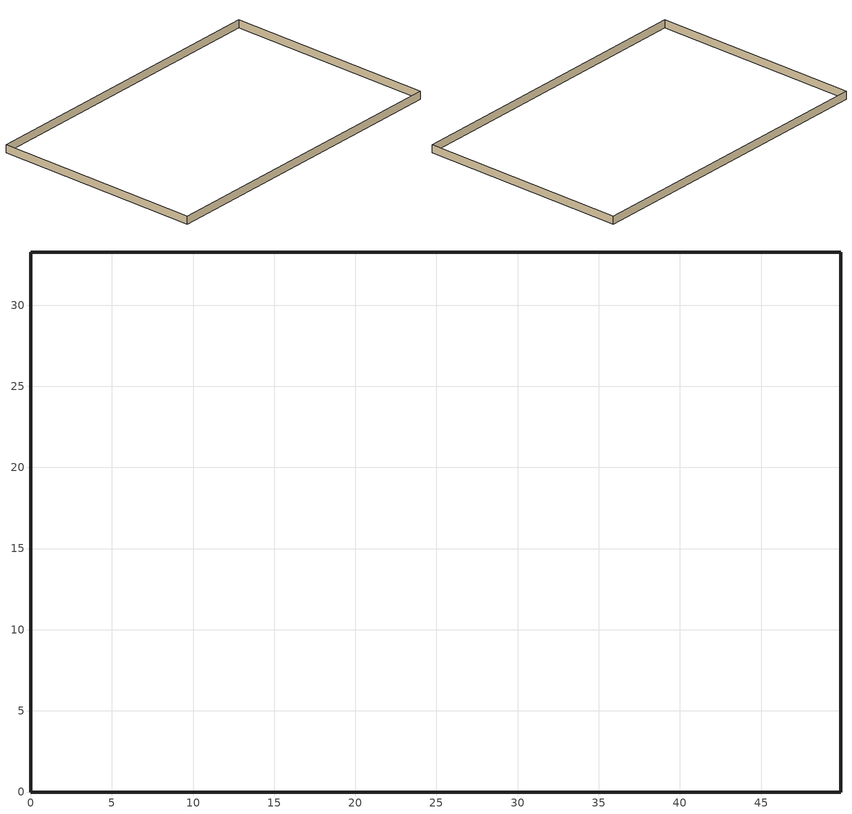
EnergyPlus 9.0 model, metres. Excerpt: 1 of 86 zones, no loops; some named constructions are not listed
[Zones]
FirstFloor_Plenum ZN
 wall outside (nonres_ext_wall): 49.91,0 49.91,33.27 0,33.27 0,0 49.91,0 z2.74:3.96
[EnergyManagementSystem:Subroutine]
Baseline_Zone_Vpzmin: IF WorkTime == 0; set ACTIVESTORAGE_BOT_1_Vozcontrol= 0; ELSE; set ACTIVESTORAGE_BOT_1_Vozcontrol=ACTIVESTORAGE_BOT_1_Vozmax; ENDIF; IF WorkTime == 0; set ACTIVESTORAGE_BOT_2_Vozcontrol= 0; ELSE; set ACTIVESTORAGE_BOT_2_Vozcontrol=ACTIVESTORAGE_BOT_2_Vozmax; ENDIF; IF WorkTime == 0; set ACTIVESTORAGE_BOT_3_Vozcontrol= 0; ELSE; set ACTIVESTORAGE_BOT_3_Vozcontrol=ACTIVESTORAGE_BOT_3_Vozmax; ENDIF; IF WorkTime == 0; set ACTIVESTORAGE_BOT_4_Vozcontrol= 0; ELSE; set ACTIVESTORAGE_BOT_4_Vozcontrol=ACTIVESTORAGE_BOT_4_Vozmax; ENDIF; IF WorkTime == 0; set ACTIVESTORAGE_MID_1_Vozcontrol= 0; ELSE; set ACTIVESTORAGE_MID_1_Vozcontrol=ACTIVESTORAGE_MID_1_Vozmax; ENDIF; IF WorkTime == 0; set ACTIVESTORAGE_MID_2_Vozcontrol= 0; ELSE; set ACTIVESTORAGE_MID_2_Vozcontrol=ACTIVESTORAGE_MID_2_Vozmax; ENDIF; IF WorkTime == 0; set ACTIVESTORAGE_MID_3_Vozcontrol= 0; ELSE; set ACTIVESTORAGE_MID_3_Vozcontrol=ACTIVESTORAGE_MID_3_Vozmax; ENDIF; IF WorkTime == 0; set ACTIVESTORAGE_MID_4_Vozcontrol= 0; ELSE; set ACTIVESTORAGE_MID_4_Vozcontrol=ACTIVESTORAGE_MID_4_Vozmax; ENDIF; IF WorkTime == 0; set ACTIVESTORAGE_TOP_1_Vozcontrol= 0; ELSE; set ACTIVESTORAGE_TOP_1_Vozcontrol=ACTIVESTORAGE_TOP_1_Vozmax; ENDIF; IF WorkTime == 0; set ACTIVESTORAGE_TOP_2_Vozcontrol= 0; ELSE; set ACTIVESTORAGE_TOP_2_Vozcontrol=ACTIVESTORAGE_TOP_2_Vozmax; ENDIF; IF WorkTime == 0; set ACTIVESTORAGE_TOP_3_Vozcontrol= 0; ELSE; set ACTIVESTORAGE_TOP_3_Vozcontrol=ACTIVESTORAGE_TOP_3_Vozmax; ENDIF; IF WorkTime == 0; set ACTIVESTORAGE_TOP_4_Vozcontrol= 0; ELSE; set ACTIVESTORAGE_TOP_4_Vozcontrol=ACTIVESTORAGE_TOP_4_Vozmax; ENDIF; IF WorkTime == 0; set CLASSROOM_BOT_Vozcontrol= 0; ELSE; set CLASSROOM_BOT_Vozcontrol=CLASSROOM_BOT_Vozmax; ENDIF; IF WorkTime == 0; set CONFROOM_BOT_1_Vozcontrol= 0; ELSE; set CONFROOM_BOT_1_Vozcontrol=CONFROOM_BOT_1_Vozmax; ENDIF; IF WorkTime == 0; set CONFROOM_BOT_2_Vozcontrol= 0; ELSE; set CONFROOM_BOT_2_Vozcontrol=CONFROOM_BOT_2_Vozmax; ENDIF; IF WorkTime == 0; set CONFROOM_MID_1_Vozcontrol= 0; ELSE; set CONFROOM_MID_1_Vozcontrol=CONFROOM_MID_1_Vozmax; ENDIF; IF WorkTime == 0; set CONFROOM_MID_2_Vozcontrol= 0; ELSE; set CONFROOM_MID_2_Vozcontrol=CONFROOM_MID_2_Vozmax; ENDIF; IF WorkTime == 0; set CONFROOM_TOP_1_Vozcontrol= 0; ELSE; set CONFROOM_TOP_1_Vozcontrol=CONFROOM_TOP_1_Vozmax; ENDIF; IF WorkTime == 0; set CONFROOM_TOP_2_Vozcontrol= 0; ELSE; set CONFROOM_TOP_2_Vozcontrol=CONFROOM_TOP_2_Vozmax; ENDIF; IF WorkTime == 0; set CORRIDOR_BOT_1_Vozcontrol= 0; ELSE; set CORRIDOR_BOT_1_Vozcontrol=CORRIDOR_BOT_1_Vozmax; ENDIF; IF WorkTime == 0; set CORRIDOR_BOT_2_Vozcontrol= 0; ELSE; set CORRIDOR_BOT_2_Vozcontrol=CORRIDOR_BOT_2_Vozmax; ENDIF; IF WorkTime == 0; set CORRIDOR_MID_1_Vozcontrol= 0; ELSE; set CORRIDOR_MID_1_Vozcontrol=CORRIDOR_MID_1_Vozmax; ENDIF; IF WorkTime == 0; set CORRIDOR_MID_2_Vozcontrol= 0; ELSE; set CORRIDOR_MID_2_Vozcontrol=CORRIDOR_MID_2_Vozmax; ENDIF; IF WorkTime == 0; set CORRIDOR_TOP_1_Vozcontrol= 0; ELSE; set CORRIDOR_TOP_1_Vozcontrol=CORRIDOR_TOP_1_Vozmax; ENDIF; IF WorkTime == 0; set CORRIDOR_TOP_2_Vozcontrol= 0; ELSE; set CORRIDOR_TOP_2_Vozcontrol=CORRIDOR_TOP_2_Vozmax; ENDIF; IF WorkTime == 0; set DINING_BOT_Vozcontrol= 0; ELSE; set DINING_BOT_Vozcontrol=DINING_BOT_Vozmax; ENDIF; IF WorkTime == 0; set DINING_MID_Vozcontrol= 0; ELSE; set DINING_MID_Vozcontrol=DINING_MID_Vozmax; ENDIF; IF WorkTime == 0; set DINING_TOP_Vozcontrol= 0; ELSE; set DINING_TOP_Vozcontrol=DINING_TOP_Vozmax; ENDIF; IF WorkTime == 0; set ENCLOSEDOFFICE_BOT_1_Vozcontrol= 0; ELSE; set ENCLOSEDOFFICE_BOT_1_Vozcontrol=ENCLOSEDOFFICE_BOT_1_Vozmax; ENDIF; IF WorkTime == 0; set ENCLOSEDOFFICE_BOT_10_Vozcontrol= 0; ELSE; set ENCLOSEDOFFICE_BOT_10_Vozcontrol=ENCLOSEDOFFICE_BOT_10_Vozmax; ENDIF; IF WorkTime == 0; set ENCLOSEDOFFICE_BOT_3_Vozcontrol= 0; ELSE; set ENCLOSEDOFFICE_BOT_3_Vozcontrol=ENCLOSEDOFFICE_BOT_3_Vozmax; ENDIF; IF WorkTime == 0; set ENCLOSEDOFFICE_BOT_4_Vozcontrol= 0; ELSE; set ENCLOSEDOFFICE_BOT_4_Vozcontrol=ENCLOSEDOFFICE_BOT_4_Vozmax; ENDIF; IF WorkTime == 0; set ENCLOSEDOFFICE_MID_1_Vozcontrol= 0; ELSE; set ENCLOSEDOFFICE_MID_1_Vozcontrol=ENCLOSEDOFFICE_MID_1_Vozmax; ENDIF; IF WorkTime == 0; set ENCLOSEDOFFICE_MID_2_Vozcontrol= 0; ELSE; set ENCLOSEDOFFICE_MID_2_Vozcontrol=ENCLOSEDOFFICE_MID_2_Vozmax; ENDIF; IF WorkTime == 0; set ENCLOSEDOFFICE_MID_3_Vozcontrol= 0; ELSE; set ENCLOSEDOFFICE_MID_3_Vozcontrol=ENCLOSEDOFFICE_MID_3_Vozmax; ENDIF; IF WorkTime == 0; set ENCLOSEDOFFICE_TOP_1_Vozcontrol= 0; ELSE; set ENCLOSEDOFFICE_TOP_1_Vozcontrol=ENCLOSEDOFFICE_TOP_1_Vozmax; ENDIF; IF WorkTime == 0; set ENCLOSEDOFFICE_TOP_2_Vozcontrol= 0; ELSE; set ENCLOSEDOFFICE_TOP_2_Vozcontrol=ENCLOSEDOFFICE_TOP_2_Vozmax; ENDIF; IF WorkTime == 0; set ENCLOSEDOFFICE_TOP_3_Vozcontrol= 0; ELSE; set ENCLOSEDOFFICE_TOP_3_Vozcontrol=ENCLOSEDOFFICE_TOP_3_Vozmax; ENDIF; IF WorkTime == 0; set LOBBY_BOT_Vozcontrol= 0; ELSE; set LOBBY_BOT_Vozcontrol=LOBBY_BOT_Vozmax; ENDIF; IF WorkTime == 0; set LOBBY_MID_Vozcontrol= 0; ELSE; set LOBBY_MID_Vozcontrol=LOBBY_MID_Vozmax; ENDIF; IF WorkTime == 0; set LOBBY_TOP_Vozcontrol= 0; ELSE; set LOBBY_TOP_Vozcontrol=LOBBY_TOP_Vozmax; ENDIF; IF WorkTime == 0; set LOUNGE_BOT_Vozcontrol= 0; ELSE; set LOUNGE_BOT_Vozcontrol=LOUNGE_BOT_Vozmax; ENDIF; IF WorkTime == 0; set MECHANICAL_BOT_Vozcontrol= 0; ELSE; set MECHANICAL_BOT_Vozcontrol=MECHANICAL_BOT_Vozmax; ENDIF; IF WorkTime == 0; set MECHANICAL_MID_Vozcontrol= 0; ELSE; set MECHANICAL_MID_Vozcontrol=MECHANICAL_MID_Vozmax; ENDIF; IF WorkTime == 0; set MECHANICAL_TOP_Vozcontrol= 0; ELSE; set MECHANICAL_TOP_Vozcontrol=MECHANICAL_TOP_Vozmax; ENDIF; IF WorkTime == 0; set OPENOFFICE_BOT_1_Vozcontrol= 0; ELSE; set OPENOFFICE_BOT_1_Vozcontrol=OPENOFFICE_BOT_1_Vozmax; ENDIF; IF WorkTime == 0; set OPENOFFICE_BOT_2_Vozcontrol= 0; ELSE; set OPENOFFICE_BOT_2_Vozcontrol=OPENOFFICE_BOT_2_Vozmax; ENDIF; IF WorkTime == 0; set OPENOFFICE_BOT_3_Vozcontrol= 0; ELSE; set OPENOFFICE_BOT_3_Vozcontrol=OPENOFFICE_BOT_3_Vozmax; ENDIF; IF WorkTime == 0; set OPENOFFICE_MID_1_Vozcontrol= 0; ELSE; set OPENOFFICE_MID_1_Vozcontrol=OPENOFFICE_MID_1_Vozmax; ENDIF; IF WorkTime == 0; set OPENOFFICE_MID_2_Vozcontrol= 0; ELSE; set OPENOFFICE_MID_2_Vozcontrol=OPENOFFICE_MID_2_Vozmax; ENDIF; IF WorkTime == 0; set OPENOFFICE_MID_3_Vozcontrol= 0; ELSE; set OPENOFFICE_MID_3_Vozcontrol=OPENOFFICE_MID_3_Vozmax; ENDIF; IF WorkTime == 0; set OPENOFFICE_MID_4_Vozcontrol= 0; ELSE; set OPENOFFICE_MID_4_Vozcontrol=OPENOFFICE_MID_4_Vozmax; ENDIF; IF WorkTime == 0; set OPENOFFICE_TOP_1_Vozcontrol= 0; ELSE; set OPENOFFICE_TOP_1_Vozcontrol=OPENOFFICE_TOP_1_Vozmax; ENDIF; IF WorkTime == 0; set OPENOFFICE_TOP_2_Vozcontrol= 0; ELSE; set OPENOFFICE_TOP_2_Vozcontrol=OPENOFFICE_TOP_2_Vozmax; ENDIF; IF WorkTime == 0; set OPENOFFICE_TOP_3_Vozcontrol= 0; ELSE; set OPENOFFICE_TOP_3_Vozcontrol=OPENOFFICE_TOP_3_Vozmax; ENDIF; IF WorkTime == 0; set OPENOFFICE_TOP_4_Vozcontrol= 0; ELSE; set OPENOFFICE_TOP_4_Vozcontrol=OPENOFFICE_TOP_4_Vozmax; ENDIF; IF WorkTime == 0; set RESTROOM_BOT_Vozcontrol= 0; ELSE; set RESTROOM_BOT_Vozcontrol=RESTROOM_BOT_Vozmax; ENDIF; IF WorkTime == 0; set RESTROOM_MID_Vozcontrol= 0; ELSE; set RESTROOM_MID_Vozcontrol=RESTROOM_MID_Vozmax; ENDIF; IF WorkTime == 0; set RESTROOM_TOP_Vozcontrol= 0; ELSE; set RESTROOM_TOP_Vozcontrol=RESTROOM_TOP_Vozmax; ENDIF; IF WorkTime == 0; set STAIR_BOT_1_Vozcontrol= 0; ELSE; set STAIR_BOT_1_Vozcontrol=STAIR_BOT_1_Vozmax; ENDIF; IF WorkTime == 0; set STAIR_BOT_2_Vozcontrol= 0; ELSE; set STAIR_BOT_2_Vozcontrol=STAIR_BOT_2_Vozmax; ENDIF; IF WorkTime == 0; set STAIR_MID_1_Vozcontrol= 0; ELSE; set STAIR_MID_1_Vozcontrol=STAIR_MID_1_Vozmax; ENDIF; IF WorkTime == 0; set STAIR_MID_2_Vozcontrol= 0; ELSE; set STAIR_MID_2_Vozcontrol=STAIR_MID_2_Vozmax; ENDIF; IF WorkTime == 0; set STAIR_TOP_1_Vozcontrol= 0; ELSE; set STAIR_TOP_1_Vozcontrol=STAIR_TOP_1_Vozmax; ENDIF; IF WorkTime == 0; set STAIR_TOP_2_Vozcontrol= 0; ELSE; set STAIR_TOP_2_Vozcontrol=STAIR_TOP_2_Vozmax; ENDIF; IF WorkTime == 0; set ENCLOSEDOFFICE_BOT_7_Vozcontrol= 0; ELSE; set ENCLOSEDOFFICE_BOT_7_Vozcontrol=ENCLOSEDOFFICE_BOT_7_Vozmax; ENDIF; IF WorkTime == 0; set ENCLOSEDOFFICE_BOT_6_Vozcontrol= 0; ELSE; set ENCLOSEDOFFICE_BOT_6_Vozcontrol=ENCLOSEDOFFICE_BOT_6_Vozmax; ENDIF; IF WorkTime == 0; set ENCLOSEDOFFICE_BOT_5_Vozcontrol= 0; ELSE; set ENCLOSEDOFFICE_BOT_5_Vozcontrol=ENCLOSEDOFFICE_BOT_5_Vozmax; ENDIF; IF WorkTime == 0; set ENCLOSEDOFFICE_BOT_2_Vozcontrol= 0; ELSE; set ENCLOSEDOFFICE_BOT_2_Vozcontrol=ENCLOSEDOFFICE_BOT_2_Vozmax; ENDIF; IF WorkTime == 0; set ENCLOSEDOFFICE_BOT_8_Vozcontrol= 0; ELSE; set ENCLOSEDOFFICE_BOT_8_Vozcontrol=ENCLOSEDOFFICE_BOT_8_Vozmax; ENDIF; IF WorkTime == 0; set ENCLOSEDOFFICE_BOT_9_Vozcontrol= 0; ELSE; set ENCLOSEDOFFICE_BOT_9_Vozcontrol=ENCLOSEDOFFICE_BOT_9_Vozmax; ENDIF; IF WorkTime == 0; set ENCLOSEDOFFICE_MID_6_Vozcontrol= 0; ELSE; set ENCLOSEDOFFICE_MID_6_Vozcontrol=ENCLOSEDOFFICE_MID_6_Vozmax; ENDIF; IF WorkTime == 0; set ENCLOSEDOFFICE_MID_5_Vozcontrol= 0; ELSE; set ENCLOSEDOFFICE_MID_5_Vozcontrol=ENCLOSEDOFFICE_MID_5_Vozmax; ENDIF; IF WorkTime == 0; set ENCLOSEDOFFICE_MID_4_Vozcontrol= 0; ELSE; set ENCLOSEDOFFICE_MID_4_Vozcontrol=ENCLOSEDOFFICE_MID_4_Vozmax; ENDIF; IF WorkTime == 0; set ENCLOSEDOFFICE_MID_8_Vozcontrol= 0; ELSE; set ENCLOSEDOFFICE_MID_8_Vozcontrol=ENCLOSEDOFFICE_MID_8_Vozmax; ENDIF; IF WorkTime == 0; set ENCLOSEDOFFICE_MID_9_Vozcontrol= 0; ELSE; set ENCLOSEDOFFICE_MID_9_Vozcontrol=ENCLOSEDOFFICE_MID_9_Vozmax; ENDIF; IF WorkTime == 0; set ENCLOSEDOFFICE_MID_7_Vozcontrol= 0; ELSE; set ENCLOSEDOFFICE_MID_7_Vozcontrol=ENCLOSEDOFFICE_MID_7_Vozmax; ENDIF; IF WorkTime == 0; set ENCLOSEDOFFICE_TOP_6_Vozcontrol= 0; ELSE; set ENCLOSEDOFFICE_TOP_6_Vozcontrol=ENCLOSEDOFFICE_TOP_6_Vozmax; ENDIF; IF WorkTime == 0; set ENCLOSEDOFFICE_TOP_5_Vozcontrol= 0; ELSE; set ENCLOSEDOFFICE_TOP_5_Vozcontrol=ENCLOSEDOFFICE_TOP_5_Vozmax; ENDIF; IF WorkTime == 0; set ENCLOSEDOFFICE_TOP_4_Vozcontrol= 0; ELSE; set ENCLOSEDOFFICE_TOP_4_Vozcontrol=ENCLOSEDOFFICE_TOP_4_Vozmax; ENDIF; IF WorkTime == 0; set ENCLOSEDOFFICE_TOP_9_Vozcontrol= 0; ELSE; set ENCLOSEDOFFICE_TOP_9_Vozcontrol=ENCLOSEDOFFICE_TOP_9_Vozmax; ENDIF; IF WorkTime == 0; set ENCLOSEDOFFICE_TOP_8_Vozcontrol= 0; ELSE; set ENCLOSEDOFFICE_TOP_8_Vozcontrol=ENCLOSEDOFFICE_TOP_8_Vozmax; ENDIF; IF WorkTime == 0; set ENCLOSEDOFFICE_TOP_7_Vozcontrol= 0; ELSE; set ENCLOSEDOFFICE_TOP_7_Vozcontrol=ENCLOSEDOFFICE_TOP_7_Vozmax; ENDIF
Set_Zone_Vpzmin_1: set ACTIVESTORAGE_BOT_1_Voz_Interim=ACTIVESTORAGE_BOT_1_Vozcontrol/ACTIVESTORAGE_BOT_1_Vpzmax*1.5/ACTIVESTORAGE_BOT_1_Ez; set Tem= @Max 0.3   ACTIVESTORAGE_BOT_1_Voz_Interim; set ACTIVESTORAGE_BOT_1_Actuator_vpz= Tem; set ACTIVESTORAGE_BOT_2_Voz_Interim=ACTIVESTORAGE_BOT_2_Vozcontrol/ACTIVESTORAGE_BOT_2_Vpzmax*1.5/ACTIVESTORAGE_BOT_2_Ez; set Tem= @Max 0.3   ACTIVESTORAGE_BOT_2_Voz_Interim; set ACTIVESTORAGE_BOT_2_Actuator_vpz= Tem; set ACTIVESTORAGE_BOT_3_Voz_Interim=ACTIVESTORAGE_BOT_3_Vozcontrol/ACTIVESTORAGE_BOT_3_Vpzmax*1.5/ACTIVESTORAGE_BOT_3_Ez; set Tem= @Max 0.3   ACTIVESTORAGE_BOT_3_Voz_Interim; set ACTIVESTORAGE_BOT_3_Actuator_vpz= Tem; set ACTIVESTORAGE_BOT_4_Voz_Interim=ACTIVESTORAGE_BOT_4_Vozcontrol/ACTIVESTORAGE_BOT_4_Vpzmax*1.5/ACTIVESTORAGE_BOT_4_Ez; set Tem= @Max 0.3   ACTIVESTORAGE_BOT_4_Voz_Interim; set ACTIVESTORAGE_BOT_4_Actuator_vpz= Tem; set ACTIVESTORAGE_MID_1_Voz_Interim=ACTIVESTORAGE_MID_1_Vozcontrol/ACTIVESTORAGE_MID_1_Vpzmax*1.5/ACTIVESTORAGE_MID_1_Ez; set Tem= @Max 0.3   ACTIVESTORAGE_MID_1_Voz_Interim; set ACTIVESTORAGE_MID_1_Actuator_vpz= Tem; set ACTIVESTORAGE_MID_2_Voz_Interim=ACTIVESTORAGE_MID_2_Vozcontrol/ACTIVESTORAGE_MID_2_Vpzmax*1.5/ACTIVESTORAGE_MID_2_Ez; set Tem= @Max 0.3   ACTIVESTORAGE_MID_2_Voz_Interim; set ACTIVESTORAGE_MID_2_Actuator_vpz= Tem; set ACTIVESTORAGE_MID_3_Voz_Interim=ACTIVESTORAGE_MID_3_Vozcontrol/ACTIVESTORAGE_MID_3_Vpzmax*1.5/ACTIVESTORAGE_MID_3_Ez; set Tem= @Max 0.3   ACTIVESTORAGE_MID_3_Voz_Interim; set ACTIVESTORAGE_MID_3_Actuator_vpz= Tem; set ACTIVESTORAGE_MID_4_Voz_Interim=ACTIVESTORAGE_MID_4_Vozcontrol/ACTIVESTORAGE_MID_4_Vpzmax*1.5/ACTIVESTORAGE_MID_4_Ez; set Tem= @Max 0.3   ACTIVESTORAGE_MID_4_Voz_Interim; set ACTIVESTORAGE_MID_4_Actuator_vpz= Tem; set ACTIVESTORAGE_TOP_1_Voz_Interim=ACTIVESTORAGE_TOP_1_Vozcontrol/ACTIVESTORAGE_TOP_1_Vpzmax*1.5/ACTIVESTORAGE_TOP_1_Ez; set Tem= @Max 0.3   ACTIVESTORAGE_TOP_1_Voz_Interim; set ACTIVESTORAGE_TOP_1_Actuator_vpz= Tem; set ACTIVESTORAGE_TOP_2_Voz_Interim=ACTIVESTORAGE_TOP_2_Vozcontrol/ACTIVESTORAGE_TOP_2_Vpzmax*1.5/ACTIVESTORAGE_TOP_2_Ez; set Tem= @Max 0.3   ACTIVESTORAGE_TOP_2_Voz_Interim; set ACTIVESTORAGE_TOP_2_Actuator_vpz= Tem
Set_Zone_Vpzmin_2: set ACTIVESTORAGE_TOP_3_Voz_Interim=ACTIVESTORAGE_TOP_3_Vozcontrol/ACTIVESTORAGE_TOP_3_Vpzmax*1.5/ACTIVESTORAGE_TOP_3_Ez; set Tem= @Max 0.3   ACTIVESTORAGE_TOP_3_Voz_Interim; set ACTIVESTORAGE_TOP_3_Actuator_vpz= Tem; set ACTIVESTORAGE_TOP_4_Voz_Interim=ACTIVESTORAGE_TOP_4_Vozcontrol/ACTIVESTORAGE_TOP_4_Vpzmax*1.5/ACTIVESTORAGE_TOP_4_Ez; set Tem= @Max 0.3   ACTIVESTORAGE_TOP_4_Voz_Interim; set ACTIVESTORAGE_TOP_4_Actuator_vpz= Tem; set CLASSROOM_BOT_Voz_Interim=CLASSROOM_BOT_Vozcontrol/CLASSROOM_BOT_Vpzmax*1.5/CLASSROOM_BOT_Ez; set Tem= @Max 0.3   CLASSROOM_BOT_Voz_Interim; set CLASSROOM_BOT_Actuator_vpz= Tem; set CONFROOM_BOT_1_Voz_Interim=CONFROOM_BOT_1_Vozcontrol/CONFROOM_BOT_1_Vpzmax*1.5/CONFROOM_BOT_1_Ez; set Tem= @Max 0.3   CONFROOM_BOT_1_Voz_Interim; set CONFROOM_BOT_1_Actuator_vpz= Tem; set CONFROOM_BOT_2_Voz_Interim=CONFROOM_BOT_2_Vozcontrol/CONFROOM_BOT_2_Vpzmax*1.5/CONFROOM_BOT_2_Ez; set Tem= @Max 0.3   CONFROOM_BOT_2_Voz_Interim; set CONFROOM_BOT_2_Actuator_vpz= Tem; set CONFROOM_MID_1_Voz_Interim=CONFROOM_MID_1_Vozcontrol/CONFROOM_MID_1_Vpzmax*1.5/CONFROOM_MID_1_Ez; set Tem= @Max 0.3   CONFROOM_MID_1_Voz_Interim; set CONFROOM_MID_1_Actuator_vpz= Tem; set CONFROOM_MID_2_Voz_Interim=CONFROOM_MID_2_Vozcontrol/CONFROOM_MID_2_Vpzmax*1.5/CONFROOM_MID_2_Ez; set Tem= @Max 0.3   CONFROOM_MID_2_Voz_Interim; set CONFROOM_MID_2_Actuator_vpz= Tem; set CONFROOM_TOP_1_Voz_Interim=CONFROOM_TOP_1_Vozcontrol/CONFROOM_TOP_1_Vpzmax*1.5/CONFROOM_TOP_1_Ez; set Tem= @Max 0.3   CONFROOM_TOP_1_Voz_Interim; set CONFROOM_TOP_1_Actuator_vpz= Tem; set CONFROOM_TOP_2_Voz_Interim=CONFROOM_TOP_2_Vozcontrol/CONFROOM_TOP_2_Vpzmax*1.5/CONFROOM_TOP_2_Ez; set Tem= @Max 0.3   CONFROOM_TOP_2_Voz_Interim; set CONFROOM_TOP_2_Actuator_vpz= Tem; set CORRIDOR_BOT_1_Voz_Interim=CORRIDOR_BOT_1_Vozcontrol/CORRIDOR_BOT_1_Vpzmax*1.5/CORRIDOR_BOT_1_Ez; set Tem= @Max 0.3   CORRIDOR_BOT_1_Voz_Interim; set CORRIDOR_BOT_1_Actuator_vpz= Tem
Set_Zone_Vpzmin_3: set CORRIDOR_BOT_2_Voz_Interim=CORRIDOR_BOT_2_Vozcontrol/CORRIDOR_BOT_2_Vpzmax*1.5/CORRIDOR_BOT_2_Ez; set Tem= @Max 0.3   CORRIDOR_BOT_2_Voz_Interim; set CORRIDOR_BOT_2_Actuator_vpz= Tem; set CORRIDOR_MID_1_Voz_Interim=CORRIDOR_MID_1_Vozcontrol/CORRIDOR_MID_1_Vpzmax*1.5/CORRIDOR_MID_1_Ez; set Tem= @Max 0.3   CORRIDOR_MID_1_Voz_Interim; set CORRIDOR_MID_1_Actuator_vpz= Tem; set CORRIDOR_MID_2_Voz_Interim=CORRIDOR_MID_2_Vozcontrol/CORRIDOR_MID_2_Vpzmax*1.5/CORRIDOR_MID_2_Ez; set Tem= @Max 0.3   CORRIDOR_MID_2_Voz_Interim; set CORRIDOR_MID_2_Actuator_vpz= Tem; set CORRIDOR_TOP_1_Voz_Interim=CORRIDOR_TOP_1_Vozcontrol/CORRIDOR_TOP_1_Vpzmax*1.5/CORRIDOR_TOP_1_Ez; set Tem= @Max 0.3   CORRIDOR_TOP_1_Voz_Interim; set CORRIDOR_TOP_1_Actuator_vpz= Tem; set CORRIDOR_TOP_2_Voz_Interim=CORRIDOR_TOP_2_Vozcontrol/CORRIDOR_TOP_2_Vpzmax*1.5/CORRIDOR_TOP_2_Ez; set Tem= @Max 0.3   CORRIDOR_TOP_2_Voz_Interim; set CORRIDOR_TOP_2_Actuator_vpz= Tem; set DINING_BOT_Voz_Interim=DINING_BOT_Vozcontrol/DINING_BOT_Vpzmax*1.5/DINING_BOT_Ez; set Tem= @Max 0.3   DINING_BOT_Voz_Interim; set DINING_BOT_Actuator_vpz= Tem; set DINING_MID_Voz_Interim=DINING_MID_Vozcontrol/DINING_MID_Vpzmax*1.5/DINING_MID_Ez; set Tem= @Max 0.3   DINING_MID_Voz_Interim; set DINING_MID_Actuator_vpz= Tem; set DINING_TOP_Voz_Interim=DINING_TOP_Vozcontrol/DINING_TOP_Vpzmax*1.5/DINING_TOP_Ez; set Tem= @Max 0.3   DINING_TOP_Voz_Interim; set DINING_TOP_Actuator_vpz= Tem; set ENCLOSEDOFFICE_BOT_1_Voz_Interim=ENCLOSEDOFFICE_BOT_1_Vozcontrol/ENCLOSEDOFFICE_BOT_1_Vpzmax*1.5/ENCLOSEDOFFICE_BOT_1_Ez; set Tem= @Max 0.3   ENCLOSEDOFFICE_BOT_1_Voz_Interim; set ENCLOSEDOFFICE_BOT_1_Actuator_vpz= Tem; set ENCLOSEDOFFICE_BOT_10_Voz_Interim=ENCLOSEDOFFICE_BOT_10_Vozcontrol/ENCLOSEDOFFICE_BOT_10_Vpzmax*1.5/ENCLOSEDOFFICE_BOT_10_Ez; set Tem= @Max 0.3   ENCLOSEDOFFICE_BOT_10_Voz_Interim; set ENCLOSEDOFFICE_BOT_10_Actuator_vpz= Tem
Set_Zone_Vpzmin_4: set ENCLOSEDOFFICE_BOT_3_Voz_Interim=ENCLOSEDOFFICE_BOT_3_Vozcontrol/ENCLOSEDOFFICE_BOT_3_Vpzmax*1.5/ENCLOSEDOFFICE_BOT_3_Ez; set Tem= @Max 0.3   ENCLOSEDOFFICE_BOT_3_Voz_Interim; set ENCLOSEDOFFICE_BOT_3_Actuator_vpz= Tem; set ENCLOSEDOFFICE_BOT_4_Voz_Interim=ENCLOSEDOFFICE_BOT_4_Vozcontrol/ENCLOSEDOFFICE_BOT_4_Vpzmax*1.5/ENCLOSEDOFFICE_BOT_4_Ez; set Tem= @Max 0.3   ENCLOSEDOFFICE_BOT_4_Voz_Interim; set ENCLOSEDOFFICE_BOT_4_Actuator_vpz= Tem; set ENCLOSEDOFFICE_MID_1_Voz_Interim=ENCLOSEDOFFICE_MID_1_Vozcontrol/ENCLOSEDOFFICE_MID_1_Vpzmax*1.5/ENCLOSEDOFFICE_MID_1_Ez; set Tem= @Max 0.3   ENCLOSEDOFFICE_MID_1_Voz_Interim; set ENCLOSEDOFFICE_MID_1_Actuator_vpz= Tem; set ENCLOSEDOFFICE_MID_2_Voz_Interim=ENCLOSEDOFFICE_MID_2_Vozcontrol/ENCLOSEDOFFICE_MID_2_Vpzmax*1.5/ENCLOSEDOFFICE_MID_2_Ez; set Tem= @Max 0.3   ENCLOSEDOFFICE_MID_2_Voz_Interim; set ENCLOSEDOFFICE_MID_2_Actuator_vpz= Tem; set ENCLOSEDOFFICE_MID_3_Voz_Interim=ENCLOSEDOFFICE_MID_3_Vozcontrol/ENCLOSEDOFFICE_MID_3_Vpzmax*1.5/ENCLOSEDOFFICE_MID_3_Ez; set Tem= @Max 0.3   ENCLOSEDOFFICE_MID_3_Voz_Interim; set ENCLOSEDOFFICE_MID_3_Actuator_vpz= Tem; set ENCLOSEDOFFICE_TOP_1_Voz_Interim=ENCLOSEDOFFICE_TOP_1_Vozcontrol/ENCLOSEDOFFICE_TOP_1_Vpzmax*1.5/ENCLOSEDOFFICE_TOP_1_Ez; set Tem= @Max 0.3   ENCLOSEDOFFICE_TOP_1_Voz_Interim; set ENCLOSEDOFFICE_TOP_1_Actuator_vpz= Tem; set ENCLOSEDOFFICE_TOP_2_Voz_Interim=ENCLOSEDOFFICE_TOP_2_Vozcontrol/ENCLOSEDOFFICE_TOP_2_Vpzmax*1.5/ENCLOSEDOFFICE_TOP_2_Ez; set Tem= @Max 0.3   ENCLOSEDOFFICE_TOP_2_Voz_Interim; set ENCLOSEDOFFICE_TOP_2_Actuator_vpz= Tem; set ENCLOSEDOFFICE_TOP_3_Voz_Interim=ENCLOSEDOFFICE_TOP_3_Vozcontrol/ENCLOSEDOFFICE_TOP_3_Vpzmax*1.5/ENCLOSEDOFFICE_TOP_3_Ez; set Tem= @Max 0.3   ENCLOSEDOFFICE_TOP_3_Voz_Interim; set ENCLOSEDOFFICE_TOP_3_Actuator_vpz= Tem; set LOBBY_BOT_Voz_Interim=LOBBY_BOT_Vozcontrol/LOBBY_BOT_Vpzmax*1.5/LOBBY_BOT_Ez; set Tem= @Max 0.3   LOBBY_BOT_Voz_Interim; set LOBBY_BOT_Actuator_vpz= Tem; set LOBBY_MID_Voz_Interim=LOBBY_MID_Vozcontrol/LOBBY_MID_Vpzmax*1.5/LOBBY_MID_Ez; set Tem= @Max 0.3   LOBBY_MID_Voz_Interim; set LOBBY_MID_Actuator_vpz= Tem
Set_Zone_Vpzmin_5: set LOBBY_TOP_Voz_Interim=LOBBY_TOP_Vozcontrol/LOBBY_TOP_Vpzmax*1.5/LOBBY_TOP_Ez; set Tem= @Max 0.3   LOBBY_TOP_Voz_Interim; set LOBBY_TOP_Actuator_vpz= Tem; set LOUNGE_BOT_Voz_Interim=LOUNGE_BOT_Vozcontrol/LOUNGE_BOT_Vpzmax*1.5/LOUNGE_BOT_Ez; set Tem= @Max 0.3   LOUNGE_BOT_Voz_Interim; set LOUNGE_BOT_Actuator_vpz= Tem; set MECHANICAL_BOT_Voz_Interim=MECHANICAL_BOT_Vozcontrol/MECHANICAL_BOT_Vpzmax*1.5/MECHANICAL_BOT_Ez; set Tem= @Max 0.3   MECHANICAL_BOT_Voz_Interim; set MECHANICAL_BOT_Actuator_vpz= Tem; set MECHANICAL_MID_Voz_Interim=MECHANICAL_MID_Vozcontrol/MECHANICAL_MID_Vpzmax*1.5/MECHANICAL_MID_Ez; set Tem= @Max 0.3   MECHANICAL_MID_Voz_Interim; set MECHANICAL_MID_Actuator_vpz= Tem; set MECHANICAL_TOP_Voz_Interim=MECHANICAL_TOP_Vozcontrol/MECHANICAL_TOP_Vpzmax*1.5/MECHANICAL_TOP_Ez; set Tem= @Max 0.3   MECHANICAL_TOP_Voz_Interim; set MECHANICAL_TOP_Actuator_vpz= Tem; set OPENOFFICE_BOT_1_Voz_Interim=OPENOFFICE_BOT_1_Vozcontrol/OPENOFFICE_BOT_1_Vpzmax*1.5/OPENOFFICE_BOT_1_Ez; set Tem= @Max 0.3   OPENOFFICE_BOT_1_Voz_Interim; set OPENOFFICE_BOT_1_Actuator_vpz= Tem; set OPENOFFICE_BOT_2_Voz_Interim=OPENOFFICE_BOT_2_Vozcontrol/OPENOFFICE_BOT_2_Vpzmax*1.5/OPENOFFICE_BOT_2_Ez; set Tem= @Max 0.3   OPENOFFICE_BOT_2_Voz_Interim; set OPENOFFICE_BOT_2_Actuator_vpz= Tem; set OPENOFFICE_BOT_3_Voz_Interim=OPENOFFICE_BOT_3_Vozcontrol/OPENOFFICE_BOT_3_Vpzmax*1.5/OPENOFFICE_BOT_3_Ez; set Tem= @Max 0.3   OPENOFFICE_BOT_3_Voz_Interim; set OPENOFFICE_BOT_3_Actuator_vpz= Tem; set OPENOFFICE_MID_1_Voz_Interim=OPENOFFICE_MID_1_Vozcontrol/OPENOFFICE_MID_1_Vpzmax*1.5/OPENOFFICE_MID_1_Ez; set Tem= @Max 0.3   OPENOFFICE_MID_1_Voz_Interim; set OPENOFFICE_MID_1_Actuator_vpz= Tem; set OPENOFFICE_MID_2_Voz_Interim=OPENOFFICE_MID_2_Vozcontrol/OPENOFFICE_MID_2_Vpzmax*1.5/OPENOFFICE_MID_2_Ez; set Tem= @Max 0.3   OPENOFFICE_MID_2_Voz_Interim; set OPENOFFICE_MID_2_Actuator_vpz= Tem
Set_Zone_Vpzmin_6: set OPENOFFICE_MID_3_Voz_Interim=OPENOFFICE_MID_3_Vozcontrol/OPENOFFICE_MID_3_Vpzmax*1.5/OPENOFFICE_MID_3_Ez; set Tem= @Max 0.3   OPENOFFICE_MID_3_Voz_Interim; set OPENOFFICE_MID_3_Actuator_vpz= Tem; set OPENOFFICE_MID_4_Voz_Interim=OPENOFFICE_MID_4_Vozcontrol/OPENOFFICE_MID_4_Vpzmax*1.5/OPENOFFICE_MID_4_Ez; set Tem= @Max 0.3   OPENOFFICE_MID_4_Voz_Interim; set OPENOFFICE_MID_4_Actuator_vpz= Tem; set OPENOFFICE_TOP_1_Voz_Interim=OPENOFFICE_TOP_1_Vozcontrol/OPENOFFICE_TOP_1_Vpzmax*1.5/OPENOFFICE_TOP_1_Ez; set Tem= @Max 0.3   OPENOFFICE_TOP_1_Voz_Interim; set OPENOFFICE_TOP_1_Actuator_vpz= Tem; set OPENOFFICE_TOP_2_Voz_Interim=OPENOFFICE_TOP_2_Vozcontrol/OPENOFFICE_TOP_2_Vpzmax*1.5/OPENOFFICE_TOP_2_Ez; set Tem= @Max 0.3   OPENOFFICE_TOP_2_Voz_Interim; set OPENOFFICE_TOP_2_Actuator_vpz= Tem; set OPENOFFICE_TOP_3_Voz_Interim=OPENOFFICE_TOP_3_Vozcontrol/OPENOFFICE_TOP_3_Vpzmax*1.5/OPENOFFICE_TOP_3_Ez; set Tem= @Max 0.3   OPENOFFICE_TOP_3_Voz_Interim; set OPENOFFICE_TOP_3_Actuator_vpz= Tem; set OPENOFFICE_TOP_4_Voz_Interim=OPENOFFICE_TOP_4_Vozcontrol/OPENOFFICE_TOP_4_Vpzmax*1.5/OPENOFFICE_TOP_4_Ez; set Tem= @Max 0.3   OPENOFFICE_TOP_4_Voz_Interim; set OPENOFFICE_TOP_4_Actuator_vpz= Tem; set RESTROOM_BOT_Voz_Interim=RESTROOM_BOT_Vozcontrol/RESTROOM_BOT_Vpzmax*1.5/RESTROOM_BOT_Ez; set Tem= @Max 0.3   RESTROOM_BOT_Voz_Interim; set RESTROOM_BOT_Actuator_vpz= Tem; set RESTROOM_MID_Voz_Interim=RESTROOM_MID_Vozcontrol/RESTROOM_MID_Vpzmax*1.5/RESTROOM_MID_Ez; set Tem= @Max 0.3   RESTROOM_MID_Voz_Interim; set RESTROOM_MID_Actuator_vpz= Tem; set RESTROOM_TOP_Voz_Interim=RESTROOM_TOP_Vozcontrol/RESTROOM_TOP_Vpzmax*1.5/RESTROOM_TOP_Ez; set Tem= @Max 0.3   RESTROOM_TOP_Voz_Interim; set RESTROOM_TOP_Actuator_vpz= Tem; set STAIR_BOT_1_Voz_Interim=STAIR_BOT_1_Vozcontrol/STAIR_BOT_1_Vpzmax*1.5/STAIR_BOT_1_Ez; set Tem= @Max 0.3   STAIR_BOT_1_Voz_Interim; set STAIR_BOT_1_Actuator_vpz= Tem
Set_Zone_Vpzmin_7: set STAIR_BOT_2_Voz_Interim=STAIR_BOT_2_Vozcontrol/STAIR_BOT_2_Vpzmax*1.5/STAIR_BOT_2_Ez; set Tem= @Max 0.3   STAIR_BOT_2_Voz_Interim; set STAIR_BOT_2_Actuator_vpz= Tem; set STAIR_MID_1_Voz_Interim=STAIR_MID_1_Vozcontrol/STAIR_MID_1_Vpzmax*1.5/STAIR_MID_1_Ez; set Tem= @Max 0.3   STAIR_MID_1_Voz_Interim; set STAIR_MID_1_Actuator_vpz= Tem; set STAIR_MID_2_Voz_Interim=STAIR_MID_2_Vozcontrol/STAIR_MID_2_Vpzmax*1.5/STAIR_MID_2_Ez; set Tem= @Max 0.3   STAIR_MID_2_Voz_Interim; set STAIR_MID_2_Actuator_vpz= Tem; set STAIR_TOP_1_Voz_Interim=STAIR_TOP_1_Vozcontrol/STAIR_TOP_1_Vpzmax*1.5/STAIR_TOP_1_Ez; set Tem= @Max 0.3   STAIR_TOP_1_Voz_Interim; set STAIR_TOP_1_Actuator_vpz= Tem; set STAIR_TOP_2_Voz_Interim=STAIR_TOP_2_Vozcontrol/STAIR_TOP_2_Vpzmax*1.5/STAIR_TOP_2_Ez; set Tem= @Max 0.3   STAIR_TOP_2_Voz_Interim; set STAIR_TOP_2_Actuator_vpz= Tem; set ENCLOSEDOFFICE_BOT_7_Voz_Interim=ENCLOSEDOFFICE_BOT_7_Vozcontrol/ENCLOSEDOFFICE_BOT_7_Vpzmax*1.5/ENCLOSEDOFFICE_BOT_7_Ez; set Tem= @Max 0.3   ENCLOSEDOFFICE_BOT_7_Voz_Interim; set ENCLOSEDOFFICE_BOT_7_Actuator_vpz= Tem; set ENCLOSEDOFFICE_BOT_6_Voz_Interim=ENCLOSEDOFFICE_BOT_6_Vozcontrol/ENCLOSEDOFFICE_BOT_6_Vpzmax*1.5/ENCLOSEDOFFICE_BOT_6_Ez; set Tem= @Max 0.3   ENCLOSEDOFFICE_BOT_6_Voz_Interim; set ENCLOSEDOFFICE_BOT_6_Actuator_vpz= Tem; set ENCLOSEDOFFICE_BOT_5_Voz_Interim=ENCLOSEDOFFICE_BOT_5_Vozcontrol/ENCLOSEDOFFICE_BOT_5_Vpzmax*1.5/ENCLOSEDOFFICE_BOT_5_Ez; set Tem= @Max 0.3   ENCLOSEDOFFICE_BOT_5_Voz_Interim; set ENCLOSEDOFFICE_BOT_5_Actuator_vpz= Tem; set ENCLOSEDOFFICE_BOT_2_Voz_Interim=ENCLOSEDOFFICE_BOT_2_Vozcontrol/ENCLOSEDOFFICE_BOT_2_Vpzmax*1.5/ENCLOSEDOFFICE_BOT_2_Ez; set Tem= @Max 0.3   ENCLOSEDOFFICE_BOT_2_Voz_Interim; set ENCLOSEDOFFICE_BOT_2_Actuator_vpz= Tem; set ENCLOSEDOFFICE_BOT_8_Voz_Interim=ENCLOSEDOFFICE_BOT_8_Vozcontrol/ENCLOSEDOFFICE_BOT_8_Vpzmax*1.5/ENCLOSEDOFFICE_BOT_8_Ez; set Tem= @Max 0.3   ENCLOSEDOFFICE_BOT_8_Voz_Interim; set ENCLOSEDOFFICE_BOT_8_Actuator_vpz= Tem
Set_Zone_Vpzmin_8: set ENCLOSEDOFFICE_BOT_9_Voz_Interim=ENCLOSEDOFFICE_BOT_9_Vozcontrol/ENCLOSEDOFFICE_BOT_9_Vpzmax*1.5/ENCLOSEDOFFICE_BOT_9_Ez; set Tem= @Max 0.3   ENCLOSEDOFFICE_BOT_9_Voz_Interim; set ENCLOSEDOFFICE_BOT_9_Actuator_vpz= Tem; set ENCLOSEDOFFICE_MID_6_Voz_Interim=ENCLOSEDOFFICE_MID_6_Vozcontrol/ENCLOSEDOFFICE_MID_6_Vpzmax*1.5/ENCLOSEDOFFICE_MID_6_Ez; set Tem= @Max 0.3   ENCLOSEDOFFICE_MID_6_Voz_Interim; set ENCLOSEDOFFICE_MID_6_Actuator_vpz= Tem; set ENCLOSEDOFFICE_MID_5_Voz_Interim=ENCLOSEDOFFICE_MID_5_Vozcontrol/ENCLOSEDOFFICE_MID_5_Vpzmax*1.5/ENCLOSEDOFFICE_MID_5_Ez; set Tem= @Max 0.3   ENCLOSEDOFFICE_MID_5_Voz_Interim; set ENCLOSEDOFFICE_MID_5_Actuator_vpz= Tem; set ENCLOSEDOFFICE_MID_4_Voz_Interim=ENCLOSEDOFFICE_MID_4_Vozcontrol/ENCLOSEDOFFICE_MID_4_Vpzmax*1.5/ENCLOSEDOFFICE_MID_4_Ez; set Tem= @Max 0.3   ENCLOSEDOFFICE_MID_4_Voz_Interim; set ENCLOSEDOFFICE_MID_4_Actuator_vpz= Tem; set ENCLOSEDOFFICE_MID_8_Voz_Interim=ENCLOSEDOFFICE_MID_8_Vozcontrol/ENCLOSEDOFFICE_MID_8_Vpzmax*1.5/ENCLOSEDOFFICE_MID_8_Ez; set Tem= @Max 0.3   ENCLOSEDOFFICE_MID_8_Voz_Interim; set ENCLOSEDOFFICE_MID_8_Actuator_vpz= Tem; set ENCLOSEDOFFICE_MID_9_Voz_Interim=ENCLOSEDOFFICE_MID_9_Vozcontrol/ENCLOSEDOFFICE_MID_9_Vpzmax*1.5/ENCLOSEDOFFICE_MID_9_Ez; set Tem= @Max 0.3   ENCLOSEDOFFICE_MID_9_Voz_Interim; set ENCLOSEDOFFICE_MID_9_Actuator_vpz= Tem; set ENCLOSEDOFFICE_MID_7_Voz_Interim=ENCLOSEDOFFICE_MID_7_Vozcontrol/ENCLOSEDOFFICE_MID_7_Vpzmax*1.5/ENCLOSEDOFFICE_MID_7_Ez; set Tem= @Max 0.3   ENCLOSEDOFFICE_MID_7_Voz_Interim; set ENCLOSEDOFFICE_MID_7_Actuator_vpz= Tem; set ENCLOSEDOFFICE_TOP_6_Voz_Interim=ENCLOSEDOFFICE_TOP_6_Vozcontrol/ENCLOSEDOFFICE_TOP_6_Vpzmax*1.5/ENCLOSEDOFFICE_TOP_6_Ez; set Tem= @Max 0.3   ENCLOSEDOFFICE_TOP_6_Voz_Interim; set ENCLOSEDOFFICE_TOP_6_Actuator_vpz= Tem; set ENCLOSEDOFFICE_TOP_5_Voz_Interim=ENCLOSEDOFFICE_TOP_5_Vozcontrol/ENCLOSEDOFFICE_TOP_5_Vpzmax*1.5/ENCLOSEDOFFICE_TOP_5_Ez; set Tem= @Max 0.3   ENCLOSEDOFFICE_TOP_5_Voz_Interim; set ENCLOSEDOFFICE_TOP_5_Actuator_vpz= Tem; set ENCLOSEDOFFICE_TOP_4_Voz_Interim=ENCLOSEDOFFICE_TOP_4_Vozcontrol/ENCLOSEDOFFICE_TOP_4_Vpzmax*1.5/ENCLOSEDOFFICE_TOP_4_Ez; set Tem= @Max 0.3   ENCLOSEDOFFICE_TOP_4_Voz_Interim; set ENCLOSEDOFFICE_TOP_4_Actuator_vpz= Tem
Set_Zone_Vpzmin_9: set ENCLOSEDOFFICE_TOP_9_Voz_Interim=ENCLOSEDOFFICE_TOP_9_Vozcontrol/ENCLOSEDOFFICE_TOP_9_Vpzmax*1.5/ENCLOSEDOFFICE_TOP_9_Ez; set Tem= @Max 0.3   ENCLOSEDOFFICE_TOP_9_Voz_Interim; set ENCLOSEDOFFICE_TOP_9_Actuator_vpz= Tem; set ENCLOSEDOFFICE_TOP_8_Voz_Interim=ENCLOSEDOFFICE_TOP_8_Vozcontrol/ENCLOSEDOFFICE_TOP_8_Vpzmax*1.5/ENCLOSEDOFFICE_TOP_8_Ez; set Tem= @Max 0.3   ENCLOSEDOFFICE_TOP_8_Voz_Interim; set ENCLOSEDOFFICE_TOP_8_Actuator_vpz= Tem; set ENCLOSEDOFFICE_TOP_7_Voz_Interim=ENCLOSEDOFFICE_TOP_7_Vozcontrol/ENCLOSEDOFFICE_TOP_7_Vpzmax*1.5/ENCLOSEDOFFICE_TOP_7_Ez; set Tem= @Max 0.3   ENCLOSEDOFFICE_TOP_7_Voz_Interim; set ENCLOSEDOFFICE_TOP_7_Actuator_vpz= Tem
[EnergyManagementSystem:TrendVariable] Number of Timesteps to be Logged=1
Name | EMS Variable
ACTIVESTORAGE_BOT_1_Trend_Ez | ACTIVESTORAGE_BOT_1_Ez
ACTIVESTORAGE_BOT_2_Trend_Ez | ACTIVESTORAGE_BOT_2_Ez
ACTIVESTORAGE_BOT_3_Trend_Ez | ACTIVESTORAGE_BOT_3_Ez
ACTIVESTORAGE_BOT_4_Trend_Ez | ACTIVESTORAGE_BOT_4_Ez
ACTIVESTORAGE_MID_1_Trend_Ez | ACTIVESTORAGE_MID_1_Ez
ACTIVESTORAGE_MID_2_Trend_Ez | ACTIVESTORAGE_MID_2_Ez
ACTIVESTORAGE_MID_3_Trend_Ez | ACTIVESTORAGE_MID_3_Ez
ACTIVESTORAGE_MID_4_Trend_Ez | ACTIVESTORAGE_MID_4_Ez
ACTIVESTORAGE_TOP_1_Trend_Ez | ACTIVESTORAGE_TOP_1_Ez
ACTIVESTORAGE_TOP_2_Trend_Ez | ACTIVESTORAGE_TOP_2_Ez
ACTIVESTORAGE_TOP_3_Trend_Ez | ACTIVESTORAGE_TOP_3_Ez
ACTIVESTORAGE_TOP_4_Trend_Ez | ACTIVESTORAGE_TOP_4_Ez
CLASSROOM_BOT_Trend_Ez | CLASSROOM_BOT_Ez
CONFROOM_BOT_1_Trend_Ez | CONFROOM_BOT_1_Ez
CONFROOM_BOT_2_Trend_Ez | CONFROOM_BOT_2_Ez
CONFROOM_MID_1_Trend_Ez | CONFROOM_MID_1_Ez
CONFROOM_MID_2_Trend_Ez | CONFROOM_MID_2_Ez
CONFROOM_TOP_1_Trend_Ez | CONFROOM_TOP_1_Ez
CONFROOM_TOP_2_Trend_Ez | CONFROOM_TOP_2_Ez
CORRIDOR_BOT_1_Trend_Ez | CORRIDOR_BOT_1_Ez
CORRIDOR_BOT_2_Trend_Ez | CORRIDOR_BOT_2_Ez
CORRIDOR_MID_1_Trend_Ez | CORRIDOR_MID_1_Ez
CORRIDOR_MID_2_Trend_Ez | CORRIDOR_MID_2_Ez
CORRIDOR_TOP_1_Trend_Ez | CORRIDOR_TOP_1_Ez
CORRIDOR_TOP_2_Trend_Ez | CORRIDOR_TOP_2_Ez
DINING_BOT_Trend_Ez | DINING_BOT_Ez
DINING_MID_Trend_Ez | DINING_MID_Ez
DINING_TOP_Trend_Ez | DINING_TOP_Ez
ENCLOSEDOFFICE_BOT_1_Trend_Ez | ENCLOSEDOFFICE_BOT_1_Ez
ENCLOSEDOFFICE_BOT_10_Trend_Ez | ENCLOSEDOFFICE_BOT_10_Ez
ENCLOSEDOFFICE_BOT_3_Trend_Ez | ENCLOSEDOFFICE_BOT_3_Ez
ENCLOSEDOFFICE_BOT_4_Trend_Ez | ENCLOSEDOFFICE_BOT_4_Ez
ENCLOSEDOFFICE_MID_1_Trend_Ez | ENCLOSEDOFFICE_MID_1_Ez
ENCLOSEDOFFICE_MID_2_Trend_Ez | ENCLOSEDOFFICE_MID_2_Ez
ENCLOSEDOFFICE_MID_3_Trend_Ez | ENCLOSEDOFFICE_MID_3_Ez
ENCLOSEDOFFICE_TOP_1_Trend_Ez | ENCLOSEDOFFICE_TOP_1_Ez
ENCLOSEDOFFICE_TOP_2_Trend_Ez | ENCLOSEDOFFICE_TOP_2_Ez
ENCLOSEDOFFICE_TOP_3_Trend_Ez | ENCLOSEDOFFICE_TOP_3_Ez
LOBBY_BOT_Trend_Ez | LOBBY_BOT_Ez
LOBBY_MID_Trend_Ez | LOBBY_MID_Ez
LOBBY_TOP_Trend_Ez | LOBBY_TOP_Ez
LOUNGE_BOT_Trend_Ez | LOUNGE_BOT_Ez
MECHANICAL_BOT_Trend_Ez | MECHANICAL_BOT_Ez
MECHANICAL_MID_Trend_Ez | MECHANICAL_MID_Ez
MECHANICAL_TOP_Trend_Ez | MECHANICAL_TOP_Ez
OPENOFFICE_BOT_1_Trend_Ez | OPENOFFICE_BOT_1_Ez
OPENOFFICE_BOT_2_Trend_Ez | OPENOFFICE_BOT_2_Ez
OPENOFFICE_BOT_3_Trend_Ez | OPENOFFICE_BOT_3_Ez
OPENOFFICE_MID_1_Trend_Ez | OPENOFFICE_MID_1_Ez
OPENOFFICE_MID_2_Trend_Ez | OPENOFFICE_MID_2_Ez
OPENOFFICE_MID_3_Trend_Ez | OPENOFFICE_MID_3_Ez
OPENOFFICE_MID_4_Trend_Ez | OPENOFFICE_MID_4_Ez
OPENOFFICE_TOP_1_Trend_Ez | OPENOFFICE_TOP_1_Ez
OPENOFFICE_TOP_2_Trend_Ez | OPENOFFICE_TOP_2_Ez
OPENOFFICE_TOP_3_Trend_Ez | OPENOFFICE_TOP_3_Ez
OPENOFFICE_TOP_4_Trend_Ez | OPENOFFICE_TOP_4_Ez
RESTROOM_BOT_Trend_Ez | RESTROOM_BOT_Ez
RESTROOM_MID_Trend_Ez | RESTROOM_MID_Ez
RESTROOM_TOP_Trend_Ez | RESTROOM_TOP_Ez
STAIR_BOT_1_Trend_Ez | STAIR_BOT_1_Ez
STAIR_BOT_2_Trend_Ez | STAIR_BOT_2_Ez
STAIR_MID_1_Trend_Ez | STAIR_MID_1_Ez
STAIR_MID_2_Trend_Ez | STAIR_MID_2_Ez
STAIR_TOP_1_Trend_Ez | STAIR_TOP_1_Ez
STAIR_TOP_2_Trend_Ez | STAIR_TOP_2_Ez
ENCLOSEDOFFICE_BOT_7_Trend_Ez | ENCLOSEDOFFICE_BOT_7_Ez
ENCLOSEDOFFICE_BOT_6_Trend_Ez | ENCLOSEDOFFICE_BOT_6_Ez
ENCLOSEDOFFICE_BOT_5_Trend_Ez | ENCLOSEDOFFICE_BOT_5_Ez
ENCLOSEDOFFICE_BOT_2_Trend_Ez | ENCLOSEDOFFICE_BOT_2_Ez
ENCLOSEDOFFICE_BOT_8_Trend_Ez | ENCLOSEDOFFICE_BOT_8_Ez
ENCLOSEDOFFICE_BOT_9_Trend_Ez | ENCLOSEDOFFICE_BOT_9_Ez
ENCLOSEDOFFICE_MID_6_Trend_Ez | ENCLOSEDOFFICE_MID_6_Ez
ENCLOSEDOFFICE_MID_5_Trend_Ez | ENCLOSEDOFFICE_MID_5_Ez
ENCLOSEDOFFICE_MID_4_Trend_Ez | ENCLOSEDOFFICE_MID_4_Ez
ENCLOSEDOFFICE_MID_8_Trend_Ez | ENCLOSEDOFFICE_MID_8_Ez
ENCLOSEDOFFICE_MID_9_Trend_Ez | ENCLOSEDOFFICE_MID_9_Ez
ENCLOSEDOFFICE_MID_7_Trend_Ez | ENCLOSEDOFFICE_MID_7_Ez
ENCLOSEDOFFICE_TOP_6_Trend_Ez | ENCLOSEDOFFICE_TOP_6_Ez
ENCLOSEDOFFICE_TOP_5_Trend_Ez | ENCLOSEDOFFICE_TOP_5_Ez
ENCLOSEDOFFICE_TOP_4_Trend_Ez | ENCLOSEDOFFICE_TOP_4_Ez
ENCLOSEDOFFICE_TOP_9_Trend_Ez | ENCLOSEDOFFICE_TOP_9_Ez
ENCLOSEDOFFICE_TOP_8_Trend_Ez | ENCLOSEDOFFICE_TOP_8_Ez
ENCLOSEDOFFICE_TOP_7_Trend_Ez | ENCLOSEDOFFICE_TOP_7_Ez
[Schedule:Compact]
Exterior_Lgt_ALWAYS_ON; ELEV_LIGHT_FAN_SCH_24_7: Through: 12/31, For: AllDays, Until: 24:00, 1
BLDG_LIGHT_SCH: Through: 12/31, For: Weekdays, Until: 5:00, 0.05, Until: 7:00, 0.1, Until: 8:00, 0.3, Until: 17:00, 0.9, Until: 18:00, 0.5, Until: 20:00, 0.3, Until: 22:00, 0.2, Until: 23:00, 0.1, Until: 24:00, 0.05, For: SummerDesignDay, Until: 24:00, 1, For: Saturday, Until: 6:00, 0.05, Until: 8:00, 0.1, Until: 12:00, 0.3, Until: 17:00, 0.15, Until: 24:00, 0.05, For: WinterDesignDay, Until: 24:00, 0, For: Sunday Holidays AllOtherDays, Until: 24:00, 0.05
BLDG_ELEVATORS: Through: 12/31, For: SummerDesignDay, Until: 24:00, 0.69, For: WinterDesignDay, Until: 24:00, 0, For: Weekdays, Until: 07:00, 0, Until: 08:00, 0.35, Until: 09:00, 0.69, Until: 10:00, 0.43, Until: 11:00, 0.37, Until: 12:00, 0.43, Until: 13:00, 0.58, Until: 14:00, 0.48, Until: 15:00, 0.37, Until: 16:00, 0.37, Until: 17:00, 0.46, Until: 18:00, 0.62, Until: 19:00, 0.12, Until: 20:00, 0.04, Until: 21:00, 0.04, Until: 24:00, 0, For: Saturday, Until: 07:00, 0, Until: 08:00, 0.16, Until: 09:00, 0.14, Until: 10:00, 0.21, Until: 11:00, 0.18, Until: 12:00, 0.25, Until: 13:00, 0.21, Until: 14:00, 0.13, Until: 15:00, 0.08, Until: 16:00, 0.04, Until: 17:00, 0.05, Until: 18:00, 0.06, Until: 24:00, 0, For:Sunday Holidays AllOtherDays, Until: 24:00, 0
INFIL_SCH_PNNL: Through: 12/31, For: Weekdays SummerDesignDay, Until: 06:00, 1, Until: 22:00, 0.25, Until: 24:00, 1, For: Saturday WinterDesignDay, Until: 06:00, 1, Until: 18:00, 0.25, Until: 24:00, 1, For:Sunday Holidays AllOtherDays, Until: 24:00, 1
INFIL_Door_Opening_SCH: Through: 12/31, For: Weekdays, Until: 06:00, 0, Until: 07:00, 0.144, Until: 08:00, 1, Until: 12:00, 0.144, Until: 13:00, 1, Until: 17:00, 0.144, Until: 18:00, 1, Until: 19:00, 0.144, Until: 24:00, 0, For: Saturday Sunday Holidays AllOtherDays, Until: 24:00, 0
